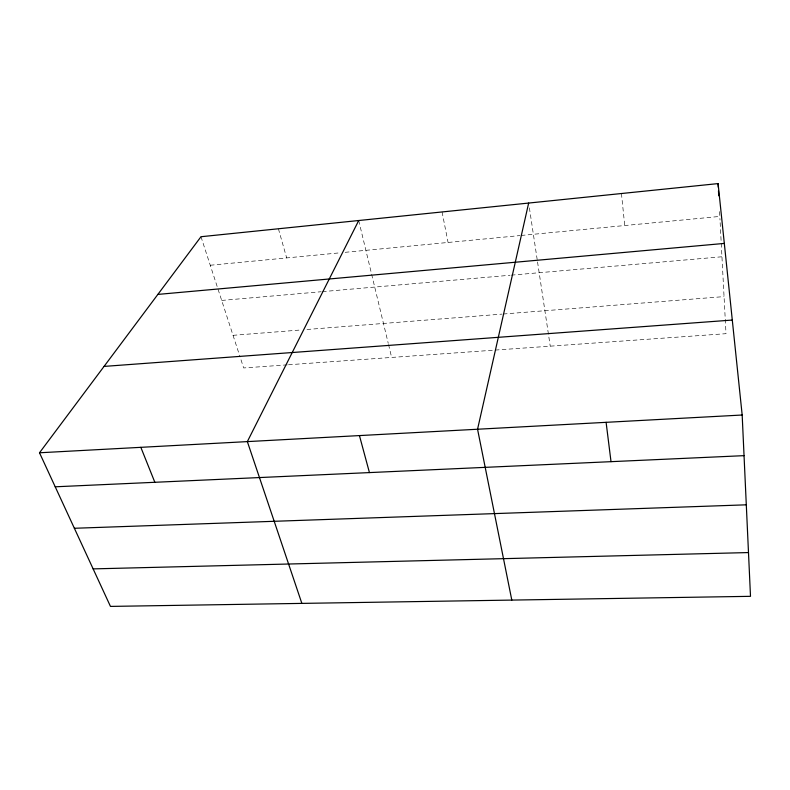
<?xml version="1.0" encoding="UTF-8"?>
<svg xmlns="http://www.w3.org/2000/svg" width="790" height="790" viewBox="0 0 790 790"><rect width="100%" height="100%" fill="white"/><g stroke="black" fill="none" stroke-linecap="round" stroke-linejoin="round"><path stroke-width="0.59" stroke-dasharray="3.95 2.96" d="M210.258 265.243L340.293 252.79M345.171 252.316L519.968 235.578M521.183 235.46L719.818 216.43M221.694 300.427L321.184 291.737M322.399 291.638L510.044 275.256M511.258 275.157L721.951 256.77M233.04 335.316L300.891 329.973M306.945 329.489L501.976 314.114M503.2 314.015L724.055 296.606M287.284 364.852L243.646 367.952L239.479 355.135M288.498 364.763L493.997 350.168M495.221 350.079L726.01 333.686L720.075 221.319M200.986 236.724L239.094 353.969M278.406 228.774L286.671 257.925M358.719 220.519L388.255 343.374M388.542 344.549L391.633 357.435M442.074 211.957L448.068 242.461M529.389 207.859L537.358 260.71M537.536 261.915L550.245 346.178M621.444 193.52L624.732 225.535M719.562 211.562L720.016 220.094"/><path stroke-width="1.19" d="M528.658 203.06L477.555 429.237L511.801 600.084M358.719 220.519L247.349 441.61L301.859 603.392M39.5 452.779L200.986 236.724L718.09 183.596L742.175 415.017L750.5 596.332L110.462 606.404L39.5 452.779L742.175 415.017M157.862 294.413L724.312 243.419M104.053 366.412L732.29 320.059M55.211 486.798L744.042 455.652M74.369 528.273L746.293 504.82M93.131 568.889L748.486 552.565M140.837 447.338L154.85 482.295M359.44 435.586L369.434 472.588M606.098 422.324L611.016 461.666M718.09 183.596L718.278 187.24M718.475 190.894L718.732 195.752"/></g></svg>
